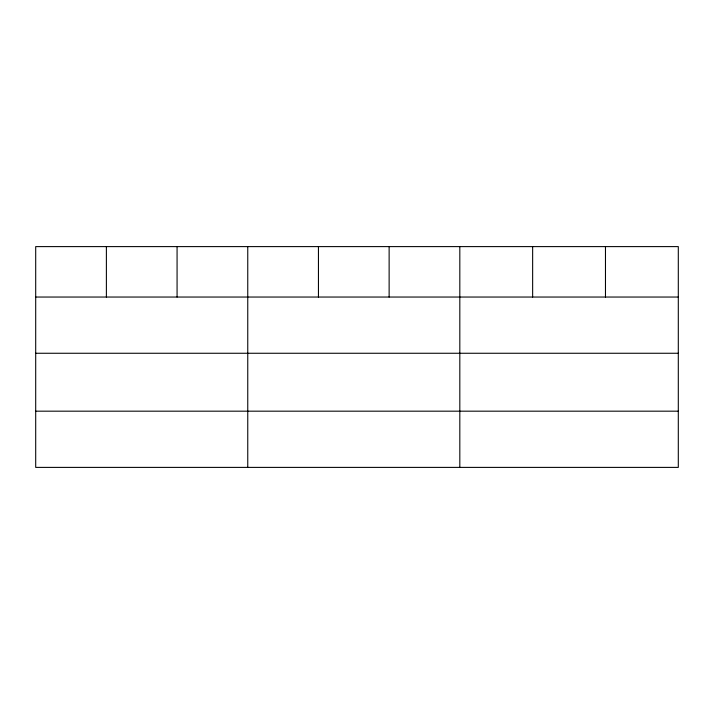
<?xml version="1.0" encoding="UTF-8"?>
<svg xmlns="http://www.w3.org/2000/svg" width="714" height="714" viewBox="0 0 714 714"><rect width="100%" height="100%" fill="white"/><g stroke="black" fill="none" stroke-linecap="round" stroke-linejoin="round"><path stroke-width="1.07" d="M678.3 353.26L678.3 246.607L35.7 246.607L35.7 467.393L678.3 467.393L678.3 353.26L35.7 353.26M35.7 297.042L678.3 297.042M35.7 411.175L678.3 411.175M605.472 246.607L605.472 297.042M532.644 246.607L532.644 297.042M459.816 246.607L459.816 467.393M389.13 246.607L389.13 297.042M318.444 246.607L318.444 297.042M247.758 246.607L247.758 467.393M177.072 246.607L177.072 297.042M106.386 246.607L106.386 297.042"/></g></svg>
